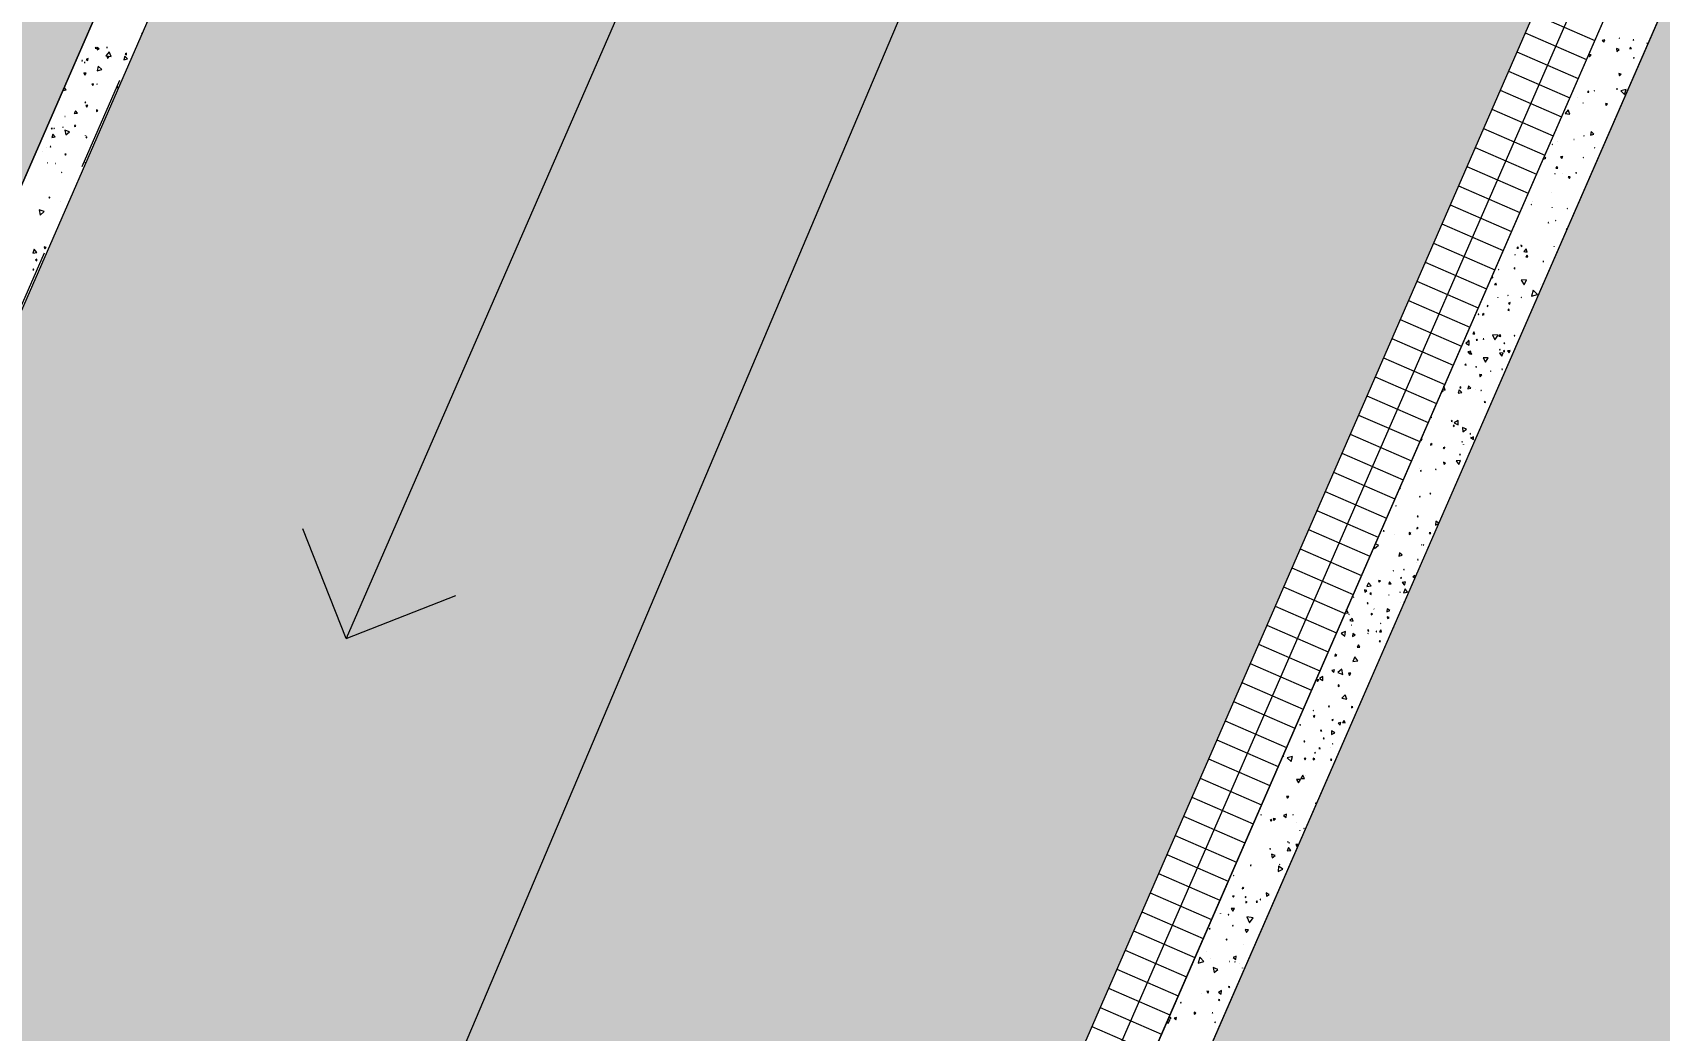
# Model space of a CAD drawing. Header units: millimetres. Extents: x -99530 to 1067232, y -97212 to 137997.
# Drawn here: x 70316 to 75193, y -32849 to -29857 of the extents above; entities that cross this region are included whole.
import ezdxf

# ---------------------------------------------------------------- set-up
doc = ezdxf.new("R2010")
doc.units = ezdxf.units.MM
doc.header["$MEASUREMENT"] = 0
doc.linetypes.add('Dashed', pattern=[564.444447, 282.222223, -282.222223])
doc.layers.add('New_A-20-M_Hard_Landscape-Phase 1', color=7, linetype='Continuous')
doc.layers.add('New_A-20-M_Hard_Landscape-Phase 2', color=7, linetype='Continuous')
for name, color, linetype, lineweight in [('New_A-20-M_Hard_Landscape-Phase 1_Pen_No__1', 7, 'Continuous', 13), ('New_A-20-M_Hard_Landscape-Phase 1_Pen_No__101', 252, 'Continuous', 15), ('New_A-20-M_Hard_Landscape-Phase 1_Pen_No__2', 8, 'Continuous', 15), ('New_A-20-M_Hard_Landscape-Phase 1_Pen_No__85', 8, 'Continuous', 20), ('New_A-20-M_Hard_Landscape-Phase 2_Pen_No__1', 7, 'Continuous', 13)]:
    doc.layers.add(name, color=color, linetype=linetype, lineweight=lineweight)
doc.layers.add('New_A-20-M_Hard_Landscape-Phase 1_Pen_No__142', color=7, linetype='Continuous', lineweight=0, true_color=0xeeeeee)
doc.layers.add('New_A-20-M_Hard_Landscape-Phase 1_Pen_No__145', color=7, linetype='Continuous', lineweight=0, true_color=0xa6a6a6)
doc.styles.add('GENERATED_STYLE_4', font='')
doc.styles.get('GENERATED_STYLE_4').set_extended_font_data('Swis721 BT')
doc.dimstyles.new('GENERATED_STYLE__1', dxfattribs={"dimtxt": 250, "dimasz": 95, "dimexe": 0.18, "dimexo": 0, "dimgap": 0.09, "dimtad": 1, "dimdec": 0, "dimzin": 0, "dimdsep": 46, "dimtxsty": 'GENERATED_STYLE_4', "dimblk": 'ARROWHEAD_2', "dimblk1": 'ARROWHEAD_2', "dimblk2": 'ARROWHEAD_2', "dimcen": 0.09, "dimclrd": 7, "dimclre": 7, "dimclrt": 7, "dimadec": 0, "dimazin": 0, "dimtfac": 1, "dimtdec": 4, "dimtmove": 0, "dimatfit": 3, "dimfxl": 1, "dimtolj": 1, "dimtzin": 0, "dimarcsym": 0})

# ---------------------------------------------------------------- blocks, each defined once
blk = doc.blocks.new('*X178')
at = {"layer": 'New_A-20-M_Hard_Landscape-Phase 1_Pen_No__101', "linetype": 'Continuous'}
for p, q in [((75028.7, -29879.7), (75021.4, -29880.9)), ((75021.4, -29880.9), (75026.1, -29886.7)), ((75026.1, -29886.7), (75028.7, -29879.7)), ((75072.1, -29874.3), (75072.4, -29874.9)), ((75072.8, -29874.4), (75072.1, -29874.3)), ((75072.4, -29874.9), (75072.8, -29874.4)), ((75115.8, -29879.5), (75113.6, -29878.8)), ((75113.6, -29878.8), (75114.2, -29881)), ((75114.2, -29881), (75115.8, -29879.5)), ((75154.9, -29889.3), (75155, -29890.2)), ((75155.7, -29889.7), (75154.9, -29889.3)), ((75155, -29890.2), (75155.7, -29889.7)), ((74980.2, -29923.9), (74982.8, -29930.6)), ((74988, -29924.2), (74980.7, -29923)), ((74982.8, -29930.6), (74988, -29924.2)), ((75063.7, -29905.2), (75064.8, -29913.8)), ((75071.7, -29908.6), (75063.7, -29905.2)), ((75064.8, -29913.8), (75071.7, -29908.6)), ((75105, -29901), (75103.6, -29906.6)), ((75103.6, -29906.6), (75109.1, -29905)), ((75109.1, -29905), (75105, -29901)), ((75115.6, -29932.4), (75114.6, -29934.2)), ((75114.6, -29934.2), (75116.6, -29934.1)), ((75116.6, -29934.1), (75115.6, -29932.4)), ((75071.5, -29980.6), (75073.2, -29986.9)), ((75077.8, -29982.3), (75071.5, -29980.6)), ((75073.2, -29986.9), (75077.8, -29982.3)), ((74979.7, -30031.9), (74976.8, -30035.8)), ((74976.8, -30035.8), (74981.6, -30036.4)), ((74981.6, -30036.4), (74979.7, -30031.9)), ((74998.1, -30031.6), (74997.6, -30032.2)), ((74997.6, -30032.2), (74998.4, -30032.3)), ((74998.4, -30032.3), (74998.1, -30031.6)), ((75067, -30025.7), (75064.2, -30025.7)), ((75064.2, -30025.7), (75065.6, -30028.1)), ((75065.6, -30028.1), (75067, -30025.7)), ((75092.6, -30027.9), (75077.2, -30031.8)), ((75077.2, -30031.8), (75088.3, -30043.2)), ((75088.3, -30043.2), (75092.6, -30027.9)), ((74919.5, -30088.9), (74910.6, -30100)), ((74924.6, -30102.1), (74919.5, -30088.9)), ((74948.1, -30050.8), (74947.7, -30050.9)), ((74947.7, -30050.9), (74947.9, -30051.2)), ((74947.9, -30051.2), (74948.1, -30050.8)), ((74963.7, -30068.6), (74963.7, -30068.5)), ((74963.7, -30068.5), (74963.7, -30068.6)), ((74963.7, -30068.6), (74963.7, -30068.6)), ((75036.7, -30071.3), (75031, -30070.5)), ((75031, -30070.5), (75033.2, -30075.8)), ((75033.2, -30075.8), (75036.7, -30071.3)), ((74910.6, -30100), (74924.6, -30102.1)), ((74887.2, -30183), (74886.8, -30183)), ((74886.8, -30183), (74887, -30183.3)), ((74887, -30183.3), (74887.2, -30183)), ((74936.4, -30177.6), (74936.4, -30178.1)), ((74936.7, -30177.9), (74936.4, -30177.6)), ((74936.4, -30178.1), (74936.7, -30177.9)), ((74967.4, -30166.7), (74966.3, -30166.7)), ((74966.3, -30166.7), (74966.9, -30167.6)), ((74966.9, -30167.6), (74967.4, -30166.7)), ((74988.2, -30154.4), (74986.2, -30165.1)), ((74986.2, -30165.1), (74996.5, -30161.6)), ((74996.5, -30161.6), (74988.2, -30154.4)), ((74843.2, -30238.2), (74852.5, -30233.8)), ((74852.5, -30233.8), (74846.8, -30229.8)), ((74872, -30193.2), (74871, -30192.9)), ((74871, -30192.9), (74871.2, -30193.9)), ((74871.2, -30193.9), (74872, -30193.2)), ((74903.2, -30229), (74896.3, -30229.9)), ((74896.3, -30229.9), (74900.4, -30235.4)), ((74899.3, -30227.9), (74898.8, -30228.2)), ((74898.8, -30228.2), (74899.3, -30228.4)), ((74899.3, -30228.4), (74899.3, -30227.9)), ((74900.4, -30235.4), (74903.2, -30229)), ((74965.1, -30231.2), (74964.2, -30232)), ((74964.2, -30232), (74965.3, -30232.4)), ((74965.3, -30232.4), (74965.1, -30231.2)), ((74998, -30201.9), (74997.9, -30203.4)), ((74997.9, -30203.4), (74999.3, -30202.7)), ((74999.3, -30202.7), (74998, -30201.9)), ((74880.3, -30280.1), (74879.1, -30280.7)), ((74879.1, -30280.7), (74880.1, -30281.4)), ((74880.1, -30281.4), (74880.3, -30280.1)), ((74885.1, -30258.7), (74881.8, -30264.2)), ((74881.8, -30264.2), (74888.3, -30264.3)), ((74888.3, -30264.3), (74885.1, -30258.7)), ((74901.5, -30280.8), (74901.1, -30280.6)), ((74901.1, -30280.6), (74901.2, -30281)), ((74901.2, -30281), (74901.5, -30280.8)), ((74943.3, -30277.4), (74942.6, -30279.2)), ((74942.6, -30279.2), (74944.5, -30278.9)), ((74944.5, -30278.9), (74943.3, -30277.4)), ((74924.8, -30289.5), (74919.3, -30290.4)), ((74919.3, -30290.4), (74922.8, -30294.6)), ((74922.8, -30294.6), (74924.8, -30289.5)), ((74808.5, -30371.9), (74807.8, -30372.9)), ((74807.8, -30372.9), (74809, -30372.9)), ((74809, -30372.9), (74808.5, -30371.9)), ((74811.3, -30364.5), (74811.2, -30364.5)), ((74811.2, -30364.5), (74811.3, -30364.6)), ((74811.3, -30364.6), (74811.3, -30364.5)), ((74869, -30336.7), (74868.9, -30336.7)), ((74868.9, -30336.7), (74869, -30336.8)), ((74869, -30336.8), (74869, -30336.7)), ((74871.1, -30381.3), (74871.3, -30381.7)), ((74871.5, -30381.3), (74871.1, -30381.3)), ((74871.3, -30381.7), (74871.5, -30381.3)), ((74916, -30383.8), (74915.7, -30384.7)), ((74915.7, -30384.7), (74916.7, -30384.5)), ((74916.7, -30384.5), (74916, -30383.8)), ((74860.7, -30426.9), (74859.1, -30427.2)), ((74859.1, -30427.2), (74860.3, -30428.4)), ((74860.3, -30428.4), (74860.7, -30426.9)), ((74881.8, -30420.1), (74881, -30421)), ((74881, -30421), (74882.2, -30421.3)), ((74882.2, -30421.3), (74881.8, -30420.1)), ((74916.1, -30446.2), (74913.3, -30446.9)), ((74913.3, -30446.9), (74915, -30448.7)), ((74759.7, -30523.1), (74758.9, -30523.6)), ((74758.9, -30523.6), (74759.8, -30524)), ((74759.8, -30524), (74759.7, -30523.1)), ((74768.2, -30499.7), (74765.2, -30503.5)), ((74765.2, -30503.5), (74769.9, -30504.1)), ((74769.9, -30504.1), (74768.2, -30499.7)), ((74777.4, -30495.1), (74777.9, -30498.9)), ((74781, -30496.6), (74777.4, -30495.1)), ((74777.9, -30498.9), (74781, -30496.6)), ((74793.2, -30506), (74785.8, -30513.5)), ((74785.8, -30513.5), (74796, -30516.1)), ((74796, -30524.9), (74792.6, -30529.9)), ((74792.6, -30529.9), (74798.7, -30530.3)), ((74796, -30516.1), (74793.2, -30506)), ((74798.7, -30530.3), (74796, -30524.9)), ((74877, -30498.1), (74876.7, -30498.5)), ((74876.7, -30498.5), (74877.2, -30498.5)), ((74877.2, -30498.5), (74877, -30498.1)), ((74711, -30566.7), (74710.5, -30567.6)), ((74710.5, -30567.6), (74711.5, -30567.6)), ((74711.5, -30567.6), (74711, -30566.7)), ((74757, -30562.5), (74756.8, -30566.1)), ((74756.8, -30566.1), (74760, -30564.6)), ((74760, -30564.6), (74757, -30562.5)), ((74844.9, -30542.5), (74843.3, -30544.3)), ((74843.3, -30544.3), (74845.7, -30544.8)), ((74845.7, -30544.8), (74844.9, -30542.5)), ((74692.9, -30590.6), (74691.4, -30591.9)), ((74691.4, -30591.9), (74693.2, -30592.6)), ((74693.2, -30592.6), (74692.9, -30590.6)), ((74702.8, -30608.5), (74698.6, -30612.5)), ((74698.6, -30612.5), (74704.1, -30614.2)), ((74704.1, -30614.2), (74702.8, -30608.5)), ((74794.4, -30598.3), (74777.9, -30600.1)), ((74777.9, -30600.1), (74787.6, -30613.5)), ((74787.6, -30613.5), (74794.4, -30598.3)), ((74836.1, -30612.4), (74836, -30612.3)), ((74836, -30612.3), (74836, -30612.4)), ((74836, -30612.4), (74836.1, -30612.4)), ((74677.1, -30675.2), (74676.1, -30678.5)), ((74676.1, -30678.5), (74679.5, -30677.7)), ((74679.5, -30677.7), (74677.1, -30675.2)), ((74708.6, -30651.1), (74708.3, -30651.2)), ((74708.3, -30651.2), (74708.6, -30651.4)), ((74708.6, -30651.4), (74708.6, -30651.1)), ((74739.5, -30645.5), (74738.7, -30645.8)), ((74738.7, -30645.8), (74739.3, -30646.4)), ((74739.3, -30646.4), (74739.5, -30645.5)), ((74744.8, -30666.7), (74740.5, -30668.5)), ((74740.5, -30668.5), (74744.2, -30671.4)), ((74744.2, -30671.4), (74744.8, -30666.7)), ((74779.2, -30651.9), (74778.4, -30651.8)), ((74778.4, -30651.8), (74778.8, -30652.5)), ((74778.8, -30652.5), (74779.2, -30651.9)), ((74814.6, -30629.9), (74809.6, -30647.3)), ((74809.6, -30647.3), (74827.2, -30642.9)), ((74827.2, -30642.9), (74814.6, -30629.9)), ((74651.8, -30701.8), (74649.7, -30701.8)), ((74649.7, -30701.8), (74650.7, -30703.6)), ((74650.7, -30703.6), (74651.8, -30701.8)), ((74663.1, -30699.4), (74662, -30704.9)), ((74662, -30704.9), (74667.3, -30703.1)), ((74667.3, -30703.1), (74663.1, -30699.4)), ((74741.3, -30686.2), (74738.4, -30689.5)), ((74738.4, -30689.5), (74742.7, -30690.4)), ((74742.7, -30690.4), (74741.3, -30686.2)), ((74636.6, -30754.6), (74632.9, -30760.4)), ((74632.9, -30760.4), (74639.8, -30760.7)), ((74639.8, -30760.7), (74636.6, -30754.6)), ((74691.9, -30763.7), (74699.8, -30778.8)), ((74708.9, -30764.4), (74691.9, -30763.7)), ((74699.8, -30778.8), (74708.9, -30764.4)), ((74715, -30763.1), (74711.6, -30767.4)), ((74711.6, -30767.4), (74717, -30768.2)), ((74717, -30768.2), (74715, -30763.1)), ((74757.8, -30764.9), (74757.2, -30766.5)), ((74757.2, -30766.5), (74758.9, -30766.3)), ((74758.9, -30766.3), (74757.8, -30764.9)), ((74622.7, -30782.8), (74612, -30788.4)), ((74612, -30788.4), (74622.1, -30794.8)), ((74620.4, -30779.5), (74618.4, -30783.2)), ((74618.4, -30783.2), (74622.6, -30783)), ((74627.6, -30813), (74618.6, -30814.3)), ((74618.6, -30814.3), (74624.2, -30821.4)), ((74622.6, -30783), (74620.4, -30779.5)), ((74622.1, -30794.8), (74622.7, -30782.8)), ((74624.2, -30821.4), (74627.6, -30813)), ((74629.1, -30818), (74626.5, -30821.1)), ((74626.5, -30821.1), (74630.5, -30821.8)), ((74630.5, -30821.8), (74629.1, -30818)), ((74645.7, -30776.2), (74643.4, -30779.5)), ((74643.4, -30779.5), (74647.4, -30779.8)), ((74647.4, -30779.8), (74645.7, -30776.2)), ((74664.5, -30776.1), (74665.3, -30777.6)), ((74666.2, -30776.1), (74664.5, -30776.1)), ((74665.3, -30777.6), (74666.2, -30776.1)), ((74724.8, -30817.7), (74713.4, -30818.8)), ((74713.4, -30818.8), (74720.1, -30828.1)), ((74714.3, -30806.9), (74713.6, -30808.6)), ((74713.6, -30808.6), (74715.4, -30808.3)), ((74715.4, -30808.3), (74714.3, -30806.9)), ((74720.1, -30828.1), (74724.8, -30817.7)), ((74728.4, -30810.4), (74724.6, -30812.3)), ((74724.6, -30812.3), (74728.2, -30814.7)), ((74729.1, -30788.5), (74726.6, -30788.9)), ((74726.6, -30788.9), (74728.2, -30790.9)), ((74728.2, -30790.9), (74729.1, -30788.5)), ((74728.2, -30814.7), (74728.4, -30810.4)), ((74745, -30810.6), (74737.7, -30812.1)), ((74737.7, -30812.1), (74742.7, -30817.8)), ((74742.7, -30817.8), (74745, -30810.6)), ((74612.2, -30850.3), (74608.9, -30853.6)), ((74608.9, -30853.6), (74613.3, -30854.8)), ((74613.3, -30854.8), (74612.2, -30850.3)), ((74643.5, -30859), (74642.2, -30860.9)), ((74642.2, -30860.9), (74644.6, -30861)), ((74644.6, -30861), (74643.5, -30859)), ((74664.2, -30832.4), (74671.4, -30845.9)), ((74679.4, -30832.9), (74664.2, -30832.4)), ((74671.4, -30845.9), (74679.4, -30832.9)), ((74686.3, -30871.6), (74685.9, -30873.4)), ((74685.9, -30873.4), (74687.6, -30872.9)), ((74687.6, -30872.9), (74686.3, -30871.6)), ((74721.4, -30866.1), (74720.3, -30868.1)), ((74720.3, -30868.1), (74722.6, -30868.1)), ((74722.6, -30868.1), (74721.4, -30866.1)), ((74550.9, -30929.6), (74546.8, -30917.9)), ((74597, -30919.2), (74593.1, -30921.6)), ((74593.1, -30921.6), (74597.1, -30923.8)), ((74597.1, -30923.8), (74597, -30919.2)), ((74620.5, -30916.9), (74618.3, -30925.9)), ((74627.2, -30923.3), (74620.5, -30916.9)), ((74660.3, -30883.8), (74652.9, -30882.3)), ((74652.9, -30882.3), (74655.3, -30889.4)), ((74655.3, -30889.4), (74660.3, -30883.8)), ((74540.1, -30933.2), (74540.6, -30935)), ((74540.6, -30935), (74544.2, -30931.5)), ((74544.2, -30931.5), (74541.3, -30930.6)), ((74542.4, -30928), (74550.9, -30929.6)), ((74592.7, -30928.4), (74589.6, -30938.7)), ((74589.6, -30938.7), (74600, -30936.2)), ((74600, -30936.2), (74592.7, -30928.4)), ((74618.3, -30925.9), (74627.2, -30923.3)), ((74641.5, -30928.7), (74641.2, -30928.6)), ((74641.2, -30928.6), (74641.3, -30929)), ((74641.3, -30929), (74641.5, -30928.7)), ((74659, -30930.2), (74657.2, -30930.3)), ((74657.2, -30930.3), (74658.2, -30931.8)), ((74658.2, -30931.8), (74659, -30930.2)), ((74670.2, -30962.9), (74667.8, -30965.1)), ((74667.8, -30965.1), (74671, -30966.1)), ((74671, -30966.1), (74670.2, -30962.9)), ((74508.4, -31010.8), (74508.2, -31012.4)), ((74508.2, -31012.4), (74509.7, -31011.7)), ((74509.7, -31011.7), (74508.4, -31010.8)), ((74571.3, -31020.3), (74568.6, -31022.2)), ((74568.6, -31022.2), (74571.5, -31023.6)), ((74571.5, -31023.6), (74571.3, -31020.3)), ((74577.7, -31034.4), (74574.3, -31036.1)), ((74574.3, -31036.1), (74577.4, -31038.1)), ((74577.4, -31038.1), (74577.7, -31034.4)), ((74589.4, -31020.4), (74577.9, -31027.4)), ((74577.9, -31027.4), (74589.7, -31033.9)), ((74589.7, -31033.9), (74589.4, -31020.4)), ((74614.2, -31046.6), (74601.9, -31041.5)), ((74601.9, -31041.5), (74603.6, -31054.7)), ((74603.6, -31054.7), (74614.2, -31046.6)), ((74626, -31059.4), (74624.3, -31060.5)), ((74624.3, -31060.5), (74626.1, -31061.4)), ((74626.1, -31061.4), (74626, -31059.4)), ((74476.8, -31078.5), (74478.6, -31081.3)), ((74481.7, -31075.5), (74478.1, -31075.6)), ((74478.6, -31081.3), (74481.7, -31075.5)), ((74507.2, -31089.5), (74506.9, -31094)), ((74506.9, -31094), (74511, -31092)), ((74511, -31092), (74507.2, -31089.5)), ((74549, -31100.9), (74544.9, -31102)), ((74544.9, -31102), (74547.9, -31105)), ((74547.9, -31105), (74549, -31100.9)), ((74601.4, -31083.6), (74600.6, -31084.5)), ((74600.6, -31084.5), (74601.9, -31084.7)), ((74601.9, -31084.7), (74601.4, -31083.6)), ((74605.1, -31091.6), (74605, -31092)), ((74605, -31092), (74605.4, -31092)), ((74605.4, -31092), (74605.1, -31091.6)), ((74627.3, -31071.1), (74627.1, -31073.4)), ((74627.1, -31073.4), (74629.1, -31072.4)), ((74629.1, -31072.4), (74627.3, -31071.1)), ((74635.2, -31069.9), (74629, -31073.5)), ((74629, -31073.5), (74635.2, -31077)), ((74635.2, -31077), (74635.2, -31069.9)), ((74474.3, -31165.3), (74474, -31165.5)), ((74474, -31165.5), (74474.4, -31165.6)), ((74474.4, -31165.6), (74474.3, -31165.3)), ((74551.4, -31148.1), (74545.8, -31145.3)), ((74545.8, -31145.3), (74546.1, -31151.6)), ((74546.1, -31151.6), (74551.4, -31148.1)), ((74596.5, -31140.1), (74583.6, -31141.7)), ((74583.6, -31141.7), (74591.4, -31152.1)), ((74591.4, -31152.1), (74596.5, -31140.1)), ((74596.2, -31122.1), (74593.3, -31122.7)), ((74593.3, -31122.7), (74595.3, -31124.9)), ((74595.3, -31124.9), (74596.2, -31122.1)), ((74478.4, -31170), (74475.8, -31171.2)), ((74475.8, -31171.2), (74478.2, -31172.9)), ((74478.2, -31172.9), (74478.4, -31170)), ((74523.8, -31167), (74521.8, -31166.9)), ((74521.8, -31166.9), (74522.8, -31168.7)), ((74522.8, -31168.7), (74523.8, -31167)), ((74413.6, -31223.4), (74414.7, -31225.4)), ((74416.6, -31222.2), (74414.1, -31222.2)), ((74414.7, -31225.4), (74416.6, -31222.2)), ((74474.1, -31247.4), (74473, -31249.5)), ((74473, -31249.5), (74475.3, -31249.4)), ((74475.3, -31249.4), (74474.1, -31247.4)), ((74507.4, -31239.1), (74504.7, -31239)), ((74504.7, -31239), (74506, -31241.4)), ((74506, -31241.4), (74507.4, -31239.1)), ((74402.8, -31276.7), (74403.3, -31277.6)), ((74403.8, -31276.7), (74402.8, -31276.7)), ((74403.3, -31277.6), (74403.8, -31276.7)), ((74469.9, -31307.8), (74466.7, -31307.5)), ((74466.7, -31307.5), (74468.1, -31310.4)), ((74468.1, -31310.4), (74469.9, -31307.8)), ((74367.1, -31351.4), (74364.5, -31351.8)), ((74364.5, -31351.8), (74366.1, -31353.8)), ((74366.1, -31353.8), (74367.1, -31351.4)), ((74442.9, -31356.8), (74442.6, -31362)), ((74442.6, -31362), (74447.3, -31359.7)), ((74447.3, -31359.7), (74442.9, -31356.8)), ((74466.1, -31340.7), (74465.6, -31345.2)), ((74465.6, -31345.2), (74469.7, -31343.4)), ((74469.7, -31343.4), (74466.1, -31340.7)), ((74507.6, -31357), (74502.3, -31357.4)), ((74502.3, -31357.4), (74505.4, -31361.7)), ((74505.4, -31361.7), (74507.6, -31357)), ((74522.8, -31322.2), (74521.7, -31334)), ((74521.7, -31334), (74530.8, -31329.8)), ((74531.5, -31328.4), (74522.8, -31322.2)), ((74337.2, -31398.5), (74338.4, -31404.5)), ((74338.4, -31404.5), (74350.7, -31394)), ((74350.7, -31394), (74340.7, -31390.5)), ((74399.4, -31362.5), (74399.3, -31362.8)), ((74399.3, -31362.8), (74399.6, -31362.7)), ((74399.6, -31362.7), (74399.4, -31362.5)), ((74480.5, -31393.1), (74479.8, -31393.1)), ((74479.8, -31393.1), (74480.2, -31393.7)), ((74480.2, -31393.7), (74480.5, -31393.1)), ((74485.2, -31392.6), (74484.1, -31393.9)), ((74484.1, -31393.9), (74485.7, -31394.1)), ((74485.7, -31394.1), (74485.2, -31392.6)), ((74413.4, -31416.8), (74411.5, -31427.3)), ((74411.5, -31427.3), (74421.5, -31423.8)), ((74421.5, -31423.8), (74413.4, -31416.8)), ((74464.2, -31445.4), (74464.1, -31445.4)), ((74464.1, -31445.4), (74464.2, -31445.5)), ((74464.2, -31445.5), (74464.2, -31445.4)), ((74469.6, -31437.4), (74467.7, -31436.8)), ((74467.7, -31436.8), (74468.2, -31438.8)), ((74468.2, -31438.8), (74469.6, -31437.4)), ((74320.6, -31506.9), (74316, -31518.4)), ((74328.3, -31516.6), (74320.6, -31506.9)), ((74350.8, -31500.1), (74352.5, -31505.7)), ((74356.4, -31501.5), (74350.8, -31500.1)), ((74352.5, -31505.7), (74356.4, -31501.5)), ((74383.8, -31504.6), (74381.5, -31511.4)), ((74388.5, -31510.1), (74383.8, -31504.6)), ((74395.5, -31470.9), (74394.9, -31470.7)), ((74394.9, -31470.7), (74395, -31471.3)), ((74395, -31471.3), (74395.5, -31470.9)), ((74419.1, -31491.5), (74416.5, -31491.8)), ((74416.5, -31491.8), (74418.1, -31494)), ((74418.1, -31494), (74419.1, -31491.5)), ((74431.9, -31504.5), (74421.8, -31506.1)), ((74421.8, -31506.1), (74428.2, -31514.1)), ((74426.7, -31466.2), (74425.7, -31467.7)), ((74425.7, -31467.7), (74427.4, -31467.8)), ((74427.4, -31467.8), (74426.7, -31466.2)), ((74428.2, -31514.1), (74431.9, -31504.5)), ((74459.4, -31485.6), (74453.6, -31489.6)), ((74453.6, -31489.6), (74459.9, -31492.5)), ((74460, -31492.3), (74459.4, -31485.6)), ((74276.5, -31550.2), (74275.8, -31550.5)), ((74275.8, -31550.5), (74276.4, -31550.9)), ((74276.4, -31550.9), (74276.5, -31550.2)), ((74315.1, -31530.4), (74308.7, -31528.2)), ((74308.7, -31528.2), (74310, -31534.9)), ((74310, -31534.9), (74315.1, -31530.4)), ((74316, -31518.4), (74328.3, -31516.6)), ((74328.4, -31537.3), (74324.5, -31540)), ((74324.5, -31540), (74328.8, -31542.1)), ((74328.8, -31542.1), (74328.4, -31537.3)), ((74381.5, -31511.4), (74388.5, -31510.1)), ((74382, -31543.6), (74381.7, -31543.8)), ((74381.7, -31543.8), (74382, -31544)), ((74382, -31544), (74382, -31543.6)), ((74414.5, -31535.4), (74414.6, -31536)), ((74415.1, -31535.6), (74414.5, -31535.4)), ((74414.6, -31536), (74415.1, -31535.6)), ((74430.2, -31525.7), (74426, -31536.8)), ((74426, -31536.8), (74437.8, -31534.9)), ((74437.8, -31534.9), (74430.2, -31525.7)), ((74250.7, -31597), (74259.5, -31598.1)), ((74259.5, -31598.1), (74254.9, -31587.3)), ((74262.8, -31602.4), (74261.5, -31602.1)), ((74261.5, -31602.1), (74261.9, -31603.4)), ((74261.9, -31603.4), (74262.8, -31602.4)), ((74318, -31566.1), (74316.6, -31568.8)), ((74316.6, -31568.8), (74319.6, -31568.7)), ((74319.6, -31568.7), (74318, -31566.1)), ((74328.3, -31598.7), (74329, -31603.1)), ((74332.5, -31600.2), (74328.3, -31598.7)), ((74329, -31603.1), (74332.5, -31600.2)), ((74337, -31584.8), (74336.2, -31585.5)), ((74336.2, -31585.5), (74337.2, -31585.9)), ((74337.2, -31585.9), (74337, -31584.8)), ((74376.3, -31584.7), (74375.7, -31594.2)), ((74375.7, -31594.2), (74384.2, -31590)), ((74384.2, -31590), (74376.3, -31584.7)), ((74417.8, -31564.7), (74417.6, -31564.8)), ((74417.6, -31564.8), (74417.7, -31564.9)), ((74417.7, -31564.9), (74417.8, -31564.7)), ((74428.8, -31563.7), (74428.3, -31563.4)), ((74428.3, -31563.4), (74428.3, -31564.9)), ((74252, -31652.7), (74238.8, -31657.8)), ((74249.8, -31666.7), (74252, -31652.7)), ((74271.3, -31613.7), (74265.1, -31620.6)), ((74265.1, -31620.6), (74274.2, -31622.5)), ((74269.1, -31634.1), (74269, -31634.5)), ((74269, -31634.5), (74269.4, -31634.4)), ((74269.4, -31634.4), (74269.1, -31634.1)), ((74274.2, -31622.5), (74271.3, -31613.7)), ((74321, -31647.8), (74317.2, -31650.3)), ((74317.2, -31650.3), (74321.3, -31652.4)), ((74321.3, -31652.4), (74321, -31647.8)), ((74345.4, -31653.3), (74343.5, -31652.6)), ((74343.5, -31652.6), (74343.8, -31654.6)), ((74343.8, -31654.6), (74345.4, -31653.3)), ((74357.1, -31648.3), (74353.2, -31653.8)), ((74357.6, -31628.7), (74356.6, -31628.8)), ((74356.6, -31628.8), (74357.2, -31629.7)), ((74360, -31654.4), (74357.1, -31648.3)), ((74357.2, -31629.7), (74357.6, -31628.7)), ((74382.1, -31611.3), (74377, -31609)), ((74377, -31609), (74377.5, -31614.5)), ((74377.5, -31614.5), (74382.1, -31611.3)), ((74395.2, -31640.5), (74395.3, -31640.8)), ((74395.4, -31640.5), (74395.2, -31640.5)), ((74238.8, -31657.8), (74249.8, -31666.7)), ((74273.6, -31659.1), (74272.8, -31668.1)), ((74272.8, -31668.1), (74281, -31664.2)), ((74281, -31664.2), (74273.6, -31659.1)), ((74291, -31692.9), (74286.2, -31699.7)), ((74286.2, -31699.7), (74294.5, -31700.5)), ((74294.5, -31700.5), (74291, -31692.9)), ((74319.1, -31659.4), (74318.8, -31659.5)), ((74318.8, -31659.5), (74319, -31659.7)), ((74319, -31659.7), (74319.1, -31659.4)), ((74354.6, -31679.9), (74353, -31683.2)), ((74353, -31683.2), (74356.6, -31682.9)), ((74353.2, -31653.8), (74360, -31654.4)), ((74356.6, -31682.9), (74354.6, -31679.9)), ((74221.1, -31720.6), (74219.4, -31727.1)), ((74219.4, -31727.1), (74226, -31725.3)), ((74226, -31725.3), (74221.1, -31720.6)), ((74279.6, -31729.1), (74274.1, -31742.8)), ((74274.1, -31742.8), (74288.8, -31740.7)), ((74288.8, -31740.7), (74279.6, -31729.1)), ((74165, -31796.8), (74167.5, -31803.4)), ((74172, -31797.9), (74165, -31796.8)), ((74167.5, -31803.4), (74172, -31797.9)), ((74184.1, -31788.3), (74173.8, -31794.2)), ((74173.8, -31794.2), (74184, -31800.2)), ((74184, -31800.2), (74184.1, -31788.3)), ((74219.1, -31767.8), (74210.4, -31770.1)), ((74210.4, -31770.1), (74216.8, -31776.4)), ((74216.8, -31776.4), (74219.1, -31767.8)), ((74240.5, -31766.1), (74228.6, -31776.4)), ((74228.6, -31776.4), (74243.4, -31781.6)), ((74243.4, -31781.6), (74240.5, -31766.1)), ((74260.4, -31777.8), (74263.9, -31784.6)), ((74268.1, -31778.2), (74260.4, -31777.8)), ((74263.9, -31784.6), (74268.1, -31778.2)), ((74229.4, -31812.9), (74229.2, -31817.7)), ((74229.2, -31817.7), (74233.4, -31815.5)), ((74233.4, -31815.5), (74229.4, -31812.9)), ((74250.7, -31842.7), (74241.1, -31853.4)), ((74255.2, -31856.3), (74250.7, -31842.7)), ((74154.9, -31889.3), (74155, -31890.2)), ((74155.7, -31889.7), (74154.9, -31889.3)), ((74155, -31890.2), (74155.7, -31889.7)), ((74200.3, -31876.6), (74201.9, -31879.6)), ((74203.7, -31876.6), (74200.3, -31876.6)), ((74201.9, -31879.6), (74203.7, -31876.6)), ((74241.1, -31853.4), (74255.2, -31856.3)), ((74269.4, -31877.7), (74270, -31882)), ((74273.4, -31879.3), (74269.4, -31877.7)), ((74270, -31882), (74273.4, -31879.3)), ((74115.6, -31932.4), (74114.6, -31934.2)), ((74114.6, -31934.2), (74116.6, -31934.1)), ((74116.6, -31934.1), (74115.6, -31932.4)), ((74159.3, -31904.8), (74154.5, -31907.5)), ((74154.5, -31907.5), (74159.2, -31910.3)), ((74159.2, -31910.3), (74159.3, -31904.8)), ((74214.7, -31917.3), (74211.1, -31917.9)), ((74211.1, -31917.9), (74213.3, -31920.7)), ((74213.3, -31920.7), (74214.7, -31917.3)), ((74237.3, -31926.1), (74229.8, -31928.4)), ((74229.8, -31928.4), (74235.5, -31933.7)), ((74235.5, -31933.7), (74237.3, -31926.1)), ((74247.4, -31919.7), (74243, -31926.2)), ((74243, -31926.2), (74250.8, -31926.8)), ((74250.8, -31926.8), (74247.4, -31919.7)), ((74130, -31982.4), (74126.7, -31982.3)), ((74126.7, -31982.3), (74128.3, -31985.2)), ((74128.3, -31985.2), (74130, -31982.4)), ((74180.2, -31950), (74176.8, -31948.7)), ((74176.8, -31948.7), (74177.4, -31952.4)), ((74177.4, -31952.4), (74180.2, -31950)), ((74187.4, -31972.7), (74184.4, -31973.4)), ((74184.4, -31973.4), (74186.5, -31975.7)), ((74186.5, -31975.7), (74187.4, -31972.7)), ((74209.4, -31950.7), (74209.3, -31962.4)), ((74209.3, -31962.4), (74219.5, -31956.7)), ((74219.5, -31956.7), (74209.4, -31950.7)), ((74213.8, -31989.5), (74212.2, -31989.6)), ((74212.2, -31989.6), (74213.1, -31991)), ((74213.1, -31991), (74213.8, -31989.5)), ((74067, -32025.7), (74064.2, -32025.7)), ((74064.2, -32025.7), (74065.6, -32028.1)), ((74065.6, -32028.1), (74067, -32025.7)), ((74092.6, -32027.9), (74077.2, -32031.8)), ((74077.2, -32031.8), (74088.3, -32043.2)), ((74088.3, -32043.2), (74092.6, -32027.9)), ((74132.9, -32032.5), (74127.3, -32033.8)), ((74127.3, -32033.8), (74131.2, -32038)), ((74131.2, -32038), (74132.9, -32032.5)), ((74159.5, -32035), (74154.5, -32032.8)), ((74154.5, -32032.8), (74155.2, -32038.2)), ((74155.2, -32038.2), (74159.5, -32035)), ((74159.9, -32015.1), (74159.5, -32017.9)), ((74159.5, -32017.9), (74162.1, -32016.9)), ((74162.1, -32016.9), (74159.9, -32015.1)), ((74174.4, -32001.6), (74172, -32004.2)), ((74172, -32004.2), (74175.5, -32004.9)), ((74175.5, -32004.9), (74174.4, -32001.6)), ((74205.7, -32001.6), (74205.6, -32001.7)), ((74205.6, -32001.7), (74205.8, -32001.7)), ((74205.8, -32001.7), (74205.7, -32001.6)), ((74208.9, -32035.1), (74206.4, -32038.6)), ((74206.4, -32038.6), (74210.7, -32039.1)), ((74210.7, -32039.1), (74208.9, -32035.1)), ((74123.5, -32083.6), (74117.3, -32093.6)), ((74129.1, -32094), (74123.5, -32083.6)), ((74131.9, -32085.5), (74131.5, -32085.8)), ((74131.5, -32085.8), (74131.9, -32086.1)), ((74131.9, -32086.1), (74131.9, -32085.5)), ((74116.6, -32097.2), (74104.8, -32096.8)), ((74104.8, -32096.8), (74110.3, -32107.3)), ((74110.3, -32107.3), (74116.6, -32097.2)), ((74117.3, -32093.6), (74129.1, -32094)), ((74074.9, -32147.6), (74077.8, -32153.3)), ((74081.3, -32147.9), (74074.9, -32147.6)), ((74077.8, -32153.3), (74081.3, -32147.9)), ((74161.7, -32168), (74162.2, -32169.6)), ((74163.3, -32168.3), (74161.7, -32168)), ((74162.2, -32169.6), (74163.3, -32168.3)), ((73998, -32201.9), (73997.9, -32203.4)), ((73997.9, -32203.4), (73999.3, -32202.7)), ((73999.3, -32202.7), (73998, -32201.9)), ((74029.7, -32216.3), (74026.1, -32219.5)), ((74026.1, -32219.5), (74030.6, -32221)), ((74030.6, -32221), (74029.7, -32216.3)), ((74041.4, -32215.1), (74035, -32213.5)), ((74035, -32213.5), (74036.9, -32219.9)), ((74036.9, -32219.9), (74041.4, -32215.1)), ((74074.6, -32200.5), (74065.6, -32205)), ((74065.6, -32205), (74074, -32210.5)), ((74074, -32210.5), (74074.6, -32200.5)), ((74093.9, -32201.9), (74093.7, -32202.9)), ((74093.7, -32202.9), (74094.7, -32202.6)), ((74094.7, -32202.6), (74093.9, -32201.9)), ((74106.2, -32225), (74106.1, -32224.9)), ((74106.1, -32224.9), (74106.1, -32225)), ((74106.1, -32225), (74106.2, -32225)), ((74078.7, -32282.4), (74078.2, -32283.4)), ((74078.2, -32283.4), (74079.3, -32283.3)), ((74079.3, -32283.3), (74078.7, -32282.4)), ((74083, -32286), (74082.2, -32286.8)), ((74082.2, -32286.8), (74083.3, -32287.1)), ((74083.3, -32287.1), (74083, -32286)), ((74115.1, -32250.2), (74115, -32250.3)), ((74115, -32250.3), (74115.1, -32250.3)), ((74115.1, -32250.3), (74115.1, -32250.2)), ((74127.9, -32243.9), (74127.2, -32243.7)), ((74127.2, -32243.7), (74127.3, -32244.4)), ((74127.3, -32244.4), (74127.9, -32243.9)), ((74025.9, -32304.2), (74024.5, -32305.7)), ((74024.5, -32305.7), (74026.6, -32306.1)), ((74026.6, -32306.1), (74025.9, -32304.2)), ((74040.3, -32324.5), (74030, -32320.7)), ((74030, -32320.7), (74031.8, -32331.5)), ((74031.8, -32331.5), (74040.3, -32324.5)), ((74081.2, -32300.6), (74076.6, -32310.4)), ((74076.6, -32310.4), (74087.3, -32309.4)), ((74087.3, -32309.4), (74081.2, -32300.6)), ((74109.2, -32292), (74102.8, -32292)), ((74102.8, -32292), (74106, -32297.5)), ((74106, -32297.5), (74109.2, -32292)), ((73916, -32383.8), (73915.7, -32384.7)), ((73915.7, -32384.7), (73916.7, -32384.5)), ((73916.7, -32384.5), (73916, -32383.8)), ((73967.5, -32353), (73966.4, -32355.6)), ((73966.4, -32355.6), (73969.3, -32355.2)), ((73969.3, -32355.2), (73967.5, -32353)), ((74050.6, -32356.7), (74049.9, -32372.6)), ((74049.9, -32372.6), (74064.1, -32365.3)), ((74064.1, -32365.3), (74050.6, -32356.7)), ((74055, -32351.2), (74054.2, -32351.4)), ((74054.2, -32351.4), (74054.8, -32352)), ((74054.8, -32352), (74055, -32351.2)), ((73943.6, -32419.7), (73942.3, -32424.3)), ((73942.3, -32424.3), (73946.9, -32423)), ((73946.9, -32423), (73943.6, -32419.7)), ((74055, -32421.2), (74053.4, -32423.4)), ((74053.4, -32423.4), (74054, -32423.5)), ((73917.4, -32445.9), (73913.3, -32446.9)), ((73913.3, -32446.9), (73916.2, -32450)), ((73916.2, -32450), (73917.4, -32445.9)), ((73951.7, -32447.3), (73950.4, -32450.6)), ((73950.4, -32450.6), (73953.9, -32450.1)), ((73953.9, -32450.1), (73951.7, -32447.3)), ((73953.2, -32462.8), (73953.1, -32466.9)), ((73953.1, -32466.9), (73956.7, -32464.9)), ((73956.7, -32464.9), (73953.2, -32462.8)), ((73985.8, -32460.6), (73983.5, -32464.8)), ((73983.5, -32464.8), (73988.3, -32464.6)), ((73988.3, -32464.6), (73985.8, -32460.6)), ((73998, -32456.5), (73995.8, -32455.6)), ((73995.8, -32455.6), (73996.2, -32458)), ((73996.2, -32458), (73998, -32456.5)), ((74023, -32441.4), (74014.3, -32436.5)), ((74014.3, -32436.5), (74014.4, -32446.5)), ((74014.4, -32446.5), (74023, -32441.4)), ((73877, -32498.1), (73876.7, -32498.5)), ((73876.7, -32498.5), (73877.2, -32498.5)), ((73877.2, -32498.5), (73877, -32498.1)), ((73901.1, -32501.1), (73899.7, -32502.7)), ((73899.7, -32502.7), (73901.7, -32503)), ((73901.7, -32503), (73901.1, -32501.1)), ((73918.5, -32483.6), (73908.6, -32483.5)), ((73908.6, -32483.5), (73913.4, -32492.1)), ((73913.4, -32492.1), (73918.5, -32483.6)), ((73956.2, -32508.8), (73963.6, -32526.4)), ((73975.1, -32511.2), (73956.2, -32508.8)), ((73963.6, -32526.4), (73975.1, -32511.2)), ((73844.9, -32542.5), (73843.3, -32544.3)), ((73843.3, -32544.3), (73845.7, -32544.8)), ((73845.7, -32544.8), (73844.9, -32542.5)), ((73896.9, -32576.6), (73894.1, -32575.6)), ((73894.1, -32575.6), (73894.6, -32578.6)), ((73894.6, -32578.6), (73896.9, -32576.6)), ((73913.7, -32533.9), (73912.7, -32535.8)), ((73912.7, -32535.8), (73914.9, -32535.8)), ((73914.9, -32535.8), (73913.7, -32533.9)), ((73961.3, -32547.7), (73951.1, -32546.6)), ((73951.1, -32546.6), (73955.2, -32556)), ((73955.2, -32556), (73961.3, -32547.7)), ((73836.1, -32612.4), (73836, -32612.3)), ((73836, -32612.3), (73836, -32612.4)), ((73836, -32612.4), (73836.1, -32612.4)), ((73924.2, -32626.9), (73915.3, -32630.9)), ((73923.2, -32636.6), (73924.2, -32626.9)), ((73947.1, -32592.3), (73947.2, -32592.4)), ((73947.2, -32592.3), (73947.1, -32592.3)), ((73947.2, -32592.4), (73947.2, -32592.3)), ((73814.6, -32629.9), (73809.6, -32647.3)), ((73809.6, -32647.3), (73827.2, -32642.9)), ((73827.2, -32642.9), (73814.6, -32629.9)), ((73848, -32632.2), (73848, -32632.5)), ((73848.2, -32632.4), (73848, -32632.2)), ((73848, -32632.5), (73848.2, -32632.4)), ((73868.5, -32666.1), (73855.1, -32661)), ((73855.1, -32661), (73857.5, -32675.2)), ((73857.5, -32675.2), (73868.5, -32666.1)), ((73903.3, -32642.1), (73903, -32642.6)), ((73903, -32642.6), (73903.6, -32642.6)), ((73903.6, -32642.6), (73903.3, -32642.1)), ((73915.3, -32630.9), (73923.2, -32636.6)), ((73920.5, -32643.6), (73920.1, -32644)), ((73920.1, -32644), (73920.6, -32644.1)), ((73920.6, -32644.1), (73920.5, -32643.6)), ((73933.7, -32647.7), (73933.6, -32647.7)), ((73933.6, -32647.7), (73933.7, -32647.8)), ((73933.7, -32647.8), (73933.7, -32647.7)), ((73942.7, -32661.7), (73942.4, -32661.9)), ((73942.4, -32661.9), (73942.7, -32662.1)), ((73942.7, -32662.1), (73942.7, -32661.7)), ((73900.8, -32717.6), (73902, -32721.3)), ((73904.6, -32718.4), (73900.8, -32717.6)), ((73902, -32721.3), (73904.6, -32718.4)), ((73757.8, -32764.9), (73757.2, -32766.5)), ((73757.2, -32766.5), (73758.9, -32766.3)), ((73758.9, -32766.3), (73757.8, -32764.9)), ((73821.3, -32737.7), (73821.1, -32737.7)), ((73821.1, -32737.7), (73821.3, -32737.9)), ((73821.3, -32737.9), (73821.3, -32737.7)), ((73836.2, -32731.6), (73838.8, -32737.2)), ((73842.4, -32732.1), (73836.2, -32731.6)), ((73838.8, -32737.2), (73842.4, -32732.1)), ((73880.1, -32729.7), (73870.5, -32734.3)), ((73870.5, -32734.3), (73879.2, -32740.3)), ((73874.5, -32757.4), (73871, -32756)), ((73871, -32756), (73871.6, -32759.8)), ((73871.6, -32759.8), (73874.5, -32757.4)), ((73879.2, -32740.3), (73880.1, -32729.7)), ((73716.2, -32822.7), (73720.1, -32828.1)), ((73724.8, -32817.7), (73718.1, -32818.4)), ((73720.1, -32828.1), (73724.8, -32817.7)), ((73728.4, -32810.4), (73724.6, -32812.3)), ((73724.6, -32812.3), (73728.2, -32814.7)), ((73728.2, -32814.7), (73728.4, -32810.4)), ((73745, -32810.6), (73737.7, -32812.1)), ((73737.7, -32812.1), (73742.7, -32817.8)), ((73742.7, -32817.8), (73745, -32810.6)), ((73798.2, -32794.2), (73798.1, -32800)), ((73798.1, -32800), (73803.2, -32797.2)), ((73803.2, -32797.2), (73798.2, -32794.2)), ((73853.6, -32796.8), (73852.3, -32796.4)), ((73852.3, -32796.4), (73852.6, -32797.8)), ((73852.6, -32797.8), (73853.6, -32796.8)), ((73861.8, -32824.5), (73859.5, -32824)), ((73859.5, -32824), (73860.3, -32826.2)), ((73860.3, -32826.2), (73861.8, -32824.5))]:
    blk.add_line(p, q, dxfattribs=at)
blk = doc.blocks.new('Fill_1_1', base_point=(0, 0))
at = {"layer": 'New_A-20-M_Hard_Landscape-Phase 1_Pen_No__1', "linetype": 'Continuous'}
for p, q in [((78759.7, -21256.4), (71121.1, -38774.2)), ((71258.6, -38834.1), (78897.2, -21316.3))]:
    blk.add_line(p, q, dxfattribs=at)
at = {"layer": 'New_A-20-M_Hard_Landscape-Phase 1_Pen_No__101', "linetype": 'Continuous'}
blk.add_blockref('*X178', (0, 0), dxfattribs=at)
blk = doc.blocks.new('*X182')
at = {"layer": 'New_A-20-M_Hard_Landscape-Phase 1_Pen_No__101', "linetype": 'Continuous'}
for p, q in [((70643.5, -29859), (70642.2, -29860.9)), ((70642.2, -29860.9), (70643.9, -29861)), ((70644.2, -29860.4), (70643.5, -29859)), ((70465, -29941.2), (70463.4, -29941.6)), ((70463.4, -29941.6), (70464.6, -29942.8)), ((70464.6, -29942.8), (70465, -29941.2)), ((70472.9, -29946.8), (70471.3, -29946.1)), ((70471.3, -29946.1), (70471.5, -29947.9)), ((70482, -29935.3), (70476.3, -29937.9)), ((70476.3, -29937.9), (70481.4, -29941.5)), ((70481.4, -29941.5), (70482, -29935.3)), ((70505.3, -29900.7), (70503.6, -29904.5)), ((70503.6, -29904.5), (70507.7, -29904.1)), ((70507.7, -29904.1), (70505.3, -29900.7)), ((70509.7, -29901.9), (70509.1, -29909.1)), ((70509.1, -29909.1), (70515.6, -29906)), ((70515.6, -29906), (70509.7, -29901.9)), ((70545.7, -29914.7), (70535.4, -29926.7)), ((70535.4, -29926.7), (70550.9, -29929.6)), ((70538.6, -29901.6), (70538.8, -29903.4)), ((70540.3, -29902.4), (70538.6, -29901.6)), ((70538.8, -29903.4), (70540.3, -29902.4)), ((70544.2, -29931.5), (70539.3, -29930.1)), ((70539.3, -29930.1), (70540.6, -29935)), ((70540.6, -29935), (70544.2, -29931.5)), ((70550.9, -29929.6), (70545.7, -29914.7)), ((70592.7, -29928.4), (70589.6, -29938.7)), ((70589.6, -29938.7), (70600, -29936.2)), ((70600, -29936.2), (70592.7, -29928.4)), ((70597, -29919.2), (70593.1, -29921.6)), ((70593.1, -29921.6), (70597.1, -29923.8)), ((70597.1, -29923.8), (70597, -29919.2)), ((70476.6, -29979.6), (70469.7, -29978.1)), ((70469.7, -29978.1), (70471.9, -29984.9)), ((70471.5, -29947.9), (70472.9, -29946.8)), ((70471.9, -29984.9), (70476.6, -29979.6)), ((70512.8, -29958.5), (70509.8, -29972.3)), ((70509.8, -29972.3), (70523.2, -29968.1)), ((70523.2, -29968.1), (70512.8, -29958.5)), ((70409.6, -30023.1), (70407.4, -30031.3)), ((70407.4, -30031.3), (70416.6, -30028.9)), ((70416.6, -30028.9), (70410, -30022.2)), ((70498.7, -30011.3), (70493, -30012.1)), ((70493, -30012.1), (70496.5, -30016.6)), ((70496.5, -30016.6), (70498.7, -30011.3)), ((70508.4, -30010.8), (70508.2, -30012.4)), ((70508.2, -30012.4), (70509.7, -30011.7)), ((70509.7, -30011.7), (70508.4, -30010.8)), ((70571.3, -30020.3), (70568.6, -30022.2)), ((70568.6, -30022.2), (70571.5, -30023.6)), ((70571.5, -30023.6), (70571.3, -30020.3)), ((70444.2, -30091.6), (70440.8, -30100.5)), ((70450.3, -30099), (70444.2, -30091.6)), ((70474.4, -30065), (70472.6, -30066.7)), ((70472.6, -30066.7), (70474.9, -30067.4)), ((70474.9, -30067.4), (70474.4, -30065)), ((70481.7, -30075.5), (70475.1, -30075.7)), ((70475.1, -30075.7), (70478.6, -30081.3)), ((70478.6, -30081.3), (70481.7, -30075.5)), ((70507.2, -30089.5), (70506.9, -30094)), ((70506.9, -30094), (70511, -30092)), ((70511, -30092), (70507.2, -30089.5)), ((70407.9, -30141.5), (70406.9, -30141.4)), ((70406.9, -30141.4), (70407.4, -30142.3)), ((70413.3, -30108.8), (70412.9, -30108.8)), ((70412.9, -30108.8), (70413.1, -30109.1)), ((70413.1, -30109.1), (70413.3, -30108.8)), ((70440.8, -30100.5), (70450.3, -30099)), ((70442.5, -30134.5), (70441.1, -30139.1)), ((70441.1, -30139.1), (70445.8, -30138)), ((70445.8, -30138), (70442.5, -30134.5)), ((70374, -30144.2), (70371.7, -30145.3)), ((70371.7, -30145.3), (70373.8, -30146.8)), ((70376.7, -30161.6), (70373, -30171.7)), ((70373, -30171.7), (70383.6, -30169.9)), ((70373.8, -30146.8), (70374, -30144.2)), ((70383.6, -30169.9), (70376.7, -30161.6)), ((70381.2, -30145), (70379.6, -30145.1)), ((70379.6, -30145.1), (70380.5, -30146.5)), ((70380.5, -30146.5), (70381.2, -30145)), ((70407.4, -30142.3), (70407.9, -30141.5)), ((70426.4, -30154.7), (70412.4, -30150)), ((70412.4, -30150), (70415.4, -30164.5)), ((70415.4, -30164.5), (70426.4, -30154.7)), ((70474.3, -30165.3), (70474, -30165.5)), ((70474, -30165.5), (70474.4, -30165.6)), ((70474.4, -30165.6), (70474.3, -30165.3)), ((70478.4, -30170), (70475.8, -30171.2)), ((70475.8, -30171.2), (70478.2, -30172.9)), ((70478.2, -30172.9), (70478.4, -30170)), ((70346.6, -30213), (70346.4, -30213.1)), ((70346.4, -30213.1), (70346.6, -30213.2)), ((70346.6, -30213.2), (70346.6, -30213)), ((70357.2, -30201.6), (70357, -30201.9)), ((70357, -30201.9), (70357.4, -30202)), ((70357.4, -30202), (70357.2, -30201.6)), ((70370.4, -30199), (70368.4, -30199.1)), ((70368.4, -30199.1), (70369.4, -30200.8)), ((70369.4, -30200.8), (70370.4, -30199)), ((70416.6, -30222.2), (70412.9, -30222.2)), ((70412.9, -30222.2), (70414.7, -30225.4)), ((70414.7, -30225.4), (70416.6, -30222.2)), ((70361.4, -30247.8), (70360.8, -30247.5)), ((70360.8, -30247.5), (70360.8, -30248.2)), ((70360.8, -30248.2), (70361.4, -30247.8)), ((70384.4, -30249.7), (70383.8, -30249.8)), ((70383.8, -30249.8), (70384.2, -30250.2)), ((70384.2, -30250.2), (70384.4, -30249.7)), ((70402.8, -30276.7), (70403.3, -30277.6)), ((70403.8, -30276.7), (70402.8, -30276.7)), ((70403.3, -30277.6), (70403.8, -30276.7)), ((70474.1, -30247.4), (70473, -30249.5)), ((70473, -30249.5), (70474.6, -30249.4)), ((70474.9, -30248.7), (70474.1, -30247.4)), ((70367.1, -30351.4), (70364.5, -30351.8)), ((70364.5, -30351.8), (70366.1, -30353.8)), ((70366.1, -30353.8), (70367.1, -30351.4)), ((70399.4, -30362.5), (70399.3, -30362.8)), ((70399.3, -30362.8), (70399.6, -30362.7)), ((70399.6, -30362.7), (70399.4, -30362.5)), ((70350.7, -30394), (70335.4, -30388.6)), ((70335.4, -30388.6), (70338.4, -30404.5)), ((70338.4, -30404.5), (70350.7, -30394)), ((70320.6, -30506.9), (70316, -30518.4)), ((70316, -30518.4), (70328.3, -30516.6)), ((70328.3, -30516.6), (70320.6, -30506.9)), ((70350.8, -30500.1), (70352.5, -30505.7)), ((70356.4, -30501.5), (70350.8, -30500.1)), ((70352.5, -30505.7), (70356.4, -30501.5)), ((70318, -30566.1), (70316.6, -30568.8)), ((70316.6, -30568.8), (70319.6, -30568.7)), ((70319.6, -30568.7), (70318, -30566.1)), ((70328.4, -30537.3), (70324.5, -30540)), ((70324.5, -30540), (70328.8, -30542.1)), ((70328.8, -30542.1), (70328.4, -30537.3))]:
    blk.add_line(p, q, dxfattribs=at)
blk = doc.blocks.new('Fill_3_1', base_point=(0, 0))
at = {"layer": 'New_A-20-M_Hard_Landscape-Phase 1_Pen_No__1', "linetype": 'Continuous'}
for p, q in [((69664.3, -31732.2), (74955.7, -19597.6)), ((75093.2, -19657.5), (69804.9, -31785.1))]:
    blk.add_line(p, q, dxfattribs=at)
at = {"layer": 'New_A-20-M_Hard_Landscape-Phase 1_Pen_No__101', "linetype": 'Continuous'}
blk.add_blockref('*X182', (0, 0), dxfattribs=at)
blk = doc.blocks.new('Line_2_1', base_point=(72731.3, -28288.1))
at = {"layer": 'New_A-20-M_Hard_Landscape-Phase 1_Pen_No__2', "linetype": 'Continuous'}
for p, q in [((72731.3, -28288.1), (71255.4, -31674.1)), ((71255.4, -31674.1), (71126.1, -31345.1)), ((71255.4, -31674.1), (71584.4, -31544.9))]:
    blk.add_line(p, q, dxfattribs=at)
blk = doc.blocks.new('*D440')
at = {"layer": 'New_A-20-M_Hard_Landscape-Phase 2_Pen_No__1', "linetype": 'Continuous'}
for p, q in [((76409.7, -21719), (76322.7, -21603.8)), ((76390, -21605.1), (76366.2, -21661.4)), ((76279.9, -21624.8), (76452.5, -21697.9)), ((76366.2, -21661.4), (71173.1, -33925.7)), ((71086.8, -33889.2), (71259.4, -33962.3)), ((71129.6, -33868.1), (71216.6, -33983.3)), ((71173.1, -33925.7), (71149.3, -33982))]:
    blk.add_line(p, q, dxfattribs=at)
at = {"layer": 'New_A-20-M_Hard_Landscape-Phase 2_Pen_No__1', "insert": (74026.2, -27316), "char_height": 250, "attachment_point": 7, "rotation": 247.0508, "style": 'GENERATED_STYLE_4'}
blk.add_mtext('\\A1;{\\fSwis721 BT|b0|i0|c0|p34;13,318}', dxfattribs=at)
blk = doc.blocks.new('ARROWHEAD_2')
at = {"color": 0, "linetype": 'Continuous', "lineweight": 0}
for p, q in [((-0.378, -0.655), (0.378, 0.655)), ((0, 0), (-1, 0))]:
    blk.add_line(p, q, dxfattribs=at)

msp = doc.modelspace()

# ---------------------------------------------------------------- hatches: boundary and pattern name
at = {"layer": 'New_A-20-M_Hard_Landscape-Phase 1_Pen_No__101', "linetype": 'Continuous'}
h = msp.add_hatch(dxfattribs=at)
h.set_pattern_fill('Long_Brick___Stack_Bond__38', color=256, style=0, pattern_type=2)
h.set_pattern_definition([(336.4404, (75756.66, -27893.16), (24.9814, 57.2903), []), (66.4404, (75756.66, -27893.16), (-229.161, 99.926), [])])
h.paths.add_polyline_path([(78759.7, -21256.4), (72936.9, -34609.9), (72753.6, -34530), (78576.4, -21176.4)])
at = {"layer": 'New_A-20-M_Hard_Landscape-Phase 1_Pen_No__142', "linetype": 'Continuous'}
msp.add_hatch(color=256, dxfattribs=at).paths.add_polyline_path([(67991.3, -35944.4), (71657.9, -37543.2), (72936.9, -34609.9), (72753.6, -34530), (78576.4, -21176.4), (75093.2, -19657.5), (69804.9, -31785.1), (70063.3, -31882.1), (69849.5, -32451.1), (69561.7, -32343)])
at = {"layer": 'New_A-20-M_Hard_Landscape-Phase 1_Pen_No__145', "linetype": 'Continuous'}
h = msp.add_hatch(dxfattribs=at)
h.set_pattern_fill('Block___Running_Bond_0001', color=256, style=0, pattern_type=2)
h.set_pattern_definition([(336.4404, (73840.3, -14681.03), (79.9405, 183.329), []), (66.4404, (73840.3, -14681.03), (-274.9935, 119.9108), [200, -200]), (66.4404, (74057.75, -14557.66), (-274.9935, 119.9108), [200, -200])])
h.paths.add_polyline_path([(62885.5, -33743.2), (71619.8, -13712.8), (73840.3, -14681), (72217.9, -18401.6), (74955.7, -19597.6), (69664.3, -31732.2), (69494.3, -31668.4), (69280.5, -32237.3), (69421.1, -32290.2), (69132.8, -32951.1), (68399.5, -32631.4), (67111.2, -35585.9)])
at = {"layer": 'New_A-20-M_Hard_Landscape-Phase 1_Pen_No__85', "linetype": 'Continuous', "lineweight": 0, "true_color": 0x202020}
msp.add_hatch(color=179, dxfattribs=at).paths.add_polyline_path([(73094.4, -34624.1), (78897.2, -21316.3), (83216.9, -23199.9), (78407.1, -34230.3), (78498.8, -34270.2), (77505.4, -36548.4), (73840.7, -34950.5)])

# ---------------------------------------------------------------- linework, layer by layer
at = {"layer": 'New_A-20-M_Hard_Landscape-Phase 1_Pen_No__1', "linetype": 'Dashed'}
msp.add_line((75090.5, -19654.2), (69799, -31782.8), dxfattribs=at)
at = {"layer": 'New_A-20-M_Hard_Landscape-Phase 1_Pen_No__1', "linetype": 'Continuous', "flags": 128}
for points in [[(62885.5, -33743.2), (71619.8, -13712.8), (73840.3, -14681), (72217.9, -18401.6), (74955.7, -19597.6), (69664.3, -31732.2), (69494.3, -31668.4), (69280.5, -32237.3), (69421.1, -32290.2), (69132.8, -32951.1), (68399.5, -32631.4), (67111.2, -35585.9)], [(78759.7, -21256.4), (72936.9, -34609.9), (72753.6, -34530), (78576.4, -21176.4)], [(73094.4, -34624.1), (78897.2, -21316.3), (83216.9, -23199.9), (78407.1, -34230.3), (78498.8, -34270.2), (77505.4, -36548.4), (73840.7, -34950.5)]]:
    msp.add_lwpolyline(points, close=True, dxfattribs=at)

# ---------------------------------------------------------------- block references
at = {"layer": 'New_A-20-M_Hard_Landscape-Phase 1', "color": 8, "linetype": 'Continuous', "lineweight": 15}
msp.add_blockref('Line_2_1', (72731.3, -28288.1), dxfattribs=at)
at = {"layer": 'New_A-20-M_Hard_Landscape-Phase 1_Pen_No__101', "linetype": 'Continuous'}
for name in ['Fill_3_1', 'Fill_1_1']:
    msp.add_blockref(name, (0, 0), dxfattribs=at)

# ---------------------------------------------------------------- dimensions: what is measured, and where the dimension line sits
at = {"layer": 'New_A-20-M_Hard_Landscape-Phase 2', "linetype": 'Continuous'}
dim = msp.add_linear_dim(base=(71173.1, -33925.7), p1=(76666.1, -21788.4), p2=(71473, -34052.7), angle=247.0508, dimstyle='GENERATED_STYLE__1', dxfattribs=at)
dim.commit()
dim.dimension.update_dxf_attribs({"geometry": '*D440', "text_midpoint": (73930.8, -27861.7), "dimtype": 160, "text_rotation": 247.0508})

doc.saveas('drawing.dxf')
